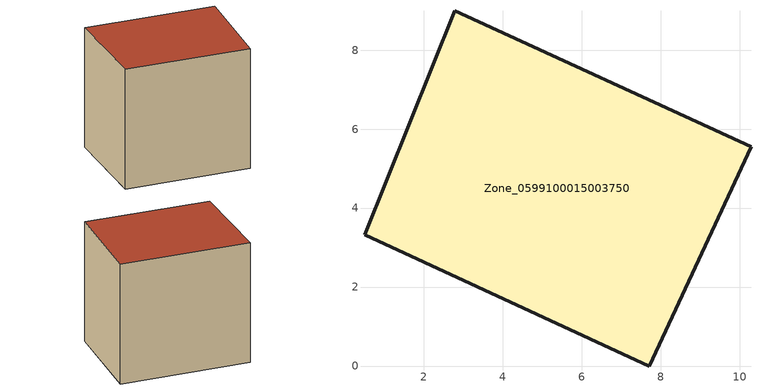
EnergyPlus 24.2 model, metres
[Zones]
Zone_0599100015003750
 floor ground (C_G): 0.5,3.33 2.79,8.99 10.29,5.55 7.71,0 z0.78
 wall outside (C_F): 0.5,3.33 7.71,0 10.29,5.55 2.79,8.99 0.5,3.33 z0.78:8.7
 roof outside (C_R): 2.79,8.99 0.5,3.33 7.71,0 10.29,5.55 z8.7
[BUILDING]
Pand.0599100015003750: North Axis=0; Terrain=City; Loads Convergence Tolerance Value=0.04; Temperature Convergence Tolerance Value=0.4; Solar Distribution=FullExterior; Maximum Number of Warmup Days=25; Minimum Number of Warmup Days=1
[Site:Location]
Rotterdam.The.Hague.AP_ZH_NLD Design_Conditions: Latitude=51.96; Longitude=4.45; Time Zone=1; Elevation=-4.5
[SITE:GROUNDTEMPERATURE:BUILDINGSURFACE]
18, 18, 18, 18, 18, 18, 18, 18, 18, 18, 18, 18
[MATERIAL] Thermal Absorptance=0.9; Solar Absorptance=0.7; Visible Absorptance=0.7
Name | Roughness | Thickness | Conductivity | Density | Specific Heat
G.TI.1965-1974 | MediumSmooth | 0.15 | 0.882353 | 540 | 1210
F.TI.1965-1974 | Rough | 0.3 | 0.697674 | 1920 | 840
R.TI.1965-1974 | MediumRough | 0.2 | 0.232558 | 1500 | 1000
[CONSTRUCTION]
C_G: G.TI.1965-1974
C_F: F.TI.1965-1974
C_R: R.TI.1965-1974
[ZONE]
Zone_0599100015003750: Type=1; Multiplier=1; Ceiling Height=Autocalculate; Volume=Autocalculate; Floor Area=autocalculate; Part of Total Floor Area=Yes
[ZONEINFILTRATION:DESIGNFLOWRATE]
Infil_Zone_0599100015003750: Zone or ZoneList or Space or SpaceList=Zone_0599100015003750; Schedule=AlwaysOn; Design Flow Rate Calculation Method=Flow/Area; Flow Rate per Floor Area=0.003; Constant Term Coefficient=1; Temperature Term Coefficient=0; Velocity Term Coefficient=0; Velocity Squared Term Coefficient=0
[HVACTEMPLATE:ZONE:IDEALLOADSAIRSYSTEM]
Zone_0599100015003750: Maximum Heating Supply Air Temperature=50; Minimum Cooling Supply Air Temperature=13; Maximum Heating Supply Air Humidity Ratio=0.0156; Minimum Cooling Supply Air Humidity Ratio=0.0077; Heating Limit=NoLimit; Cooling Limit=NoLimit; Dehumidification Control Type=ConstantSensibleHeatRatio; Cooling Sensible Heat Ratio=0.7; Dehumidification Setpoint=60; Humidification Control Type=None; Humidification Setpoint=30; Outdoor Air Method=None; Outdoor Air Flow Rate per Person=0.00944; Outdoor Air Flow Rate per Zone Floor Area=0; Outdoor Air Flow Rate per Zone=0; Demand Controlled Ventilation Type=None; Outdoor Air Economizer Type=NoEconomizer; Heat Recovery Type=None; Sensible Heat Recovery Effectiveness=0.7; Latent Heat Recovery Effectiveness=0.65
[ZONECONTROL:THERMOSTAT]
ThermostatControl_Zone_0599100015003750: Zone or ZoneList=Zone_0599100015003750; Control Type Schedule=DualSetpointControlType; Control 1=Thermostat_Zone_0599100015003750; Temperature Difference Between Cutout And Setpoint=0
[THERMOSTATSETPOINT:DUALSETPOINT]
Thermostat_Zone_0599100015003750: Heating Setpoint Temperature Schedule=HeatingSetpoint_Zone_0599100015003750; Cooling Setpoint Temperature Schedule=CoolingSetpoint_Zone_0599100015003750
[SCHEDULE:COMPACT]
HeatingSetpoint_Zone_0599100015003750: Through: 12/31, For: AllDays, Until: 24:00, 21
CoolingSetpoint_Zone_0599100015003750: Through: 12/31, For: AllDays, Until: 24:00, 24
DualSetpointControlType: Through: 12/31, For: AllDays, Until: 24:00, 4
AlwaysOn: Through: 12/31, For: AllDays, Until: 24:00, 1
